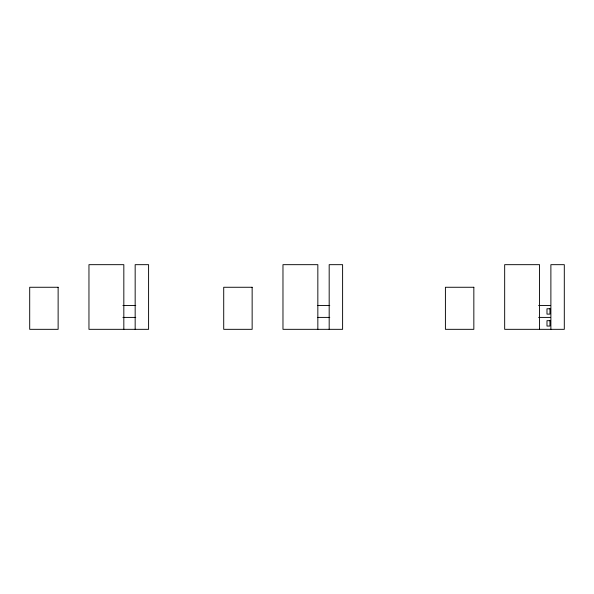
<?xml version="1.0" encoding="UTF-8"?>
<svg xmlns="http://www.w3.org/2000/svg" width="594" height="594" viewBox="0 0 594 594"><rect width="100%" height="100%" fill="white"/><g stroke="black" fill="none" stroke-linecap="round" stroke-linejoin="round"><path stroke-width="0.89" d="M122.899 305.472L135.744 305.472M317.835 305.472L329.759 305.472M538.617 305.472L550.541 305.472M122.899 317.404L135.744 317.404M317.835 317.404L329.759 317.404M538.617 317.404L550.541 317.404M550.883 329.328L550.883 264.672L564.3 264.672L564.3 329.328L504.67 329.328L504.67 264.672L539.545 264.672L539.545 329.328M329.18 329.328L329.18 264.672L342.604 264.672L342.604 329.328L282.974 329.328L282.974 264.672L317.842 264.672L317.842 329.328M135.165 329.328L135.165 264.672L148.589 264.672L148.589 329.328L88.959 329.328L88.959 264.672L123.827 264.672L123.827 329.328M58.13 287.266L29.7 287.266L29.7 329.328L58.13 329.328L58.13 287.266M252.146 287.266L223.715 287.266L223.715 329.328L252.146 329.328L252.146 287.266M473.841 287.266L445.411 287.266L445.411 329.328L473.841 329.328L473.841 287.266M549.962 308.754L546.985 308.754L546.985 314.122L549.962 314.122L549.962 308.754M549.962 320.678L546.985 320.678L546.985 326.047L549.962 326.047L549.962 320.678"/></g></svg>
